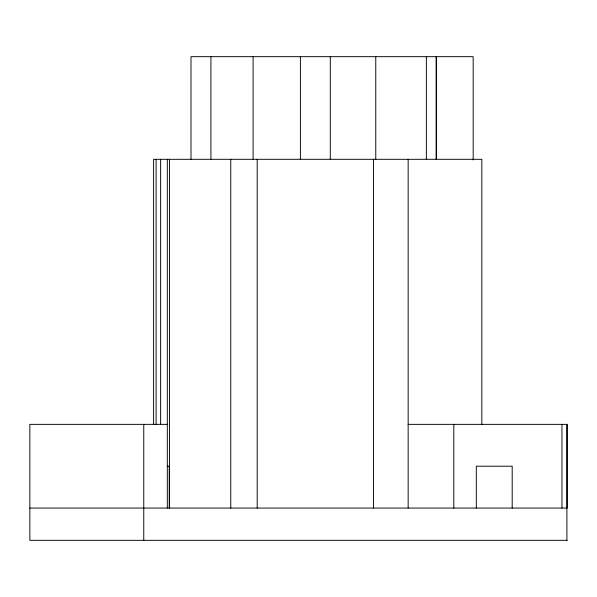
<?xml version="1.0" encoding="UTF-8"?>
<svg xmlns="http://www.w3.org/2000/svg" width="597" height="597" viewBox="0 0 597 597"><rect width="100%" height="100%" fill="white"/><g stroke="black" fill="none" stroke-linecap="round" stroke-linejoin="round"><path stroke-width="0.9" d="M167.764 424.363L29.85 424.363L29.85 540.33L567.15 540.33M408.154 424.363L567.15 424.363L567.15 508.062L29.85 508.062M167.317 466.212L169.466 466.212M566.904 424.363L566.904 540.33M561.956 424.363L561.956 508.062M512.189 508.062L512.189 466.212L476.316 466.212L476.316 508.062M481.831 424.363L481.831 159.309L153.601 159.309L153.601 424.363M473.175 159.996L473.175 56.67L190.995 56.67L190.995 159.309M453.802 424.363L453.802 508.062M436.571 56.67L436.571 159.309M436.116 56.67L436.116 159.309M426.362 56.67L426.362 159.309M408.154 159.309L408.154 508.062M375.767 56.67L375.767 159.309M373.513 159.309L373.513 508.062M330.298 56.67L330.298 159.309M300.403 56.67L300.403 159.309M257.195 159.309L257.195 508.062M253.106 56.67L253.106 159.309M230.763 159.309L230.763 508.062M210.92 56.67L210.92 159.309M169.466 159.309L169.466 508.062M169.227 466.212L169.227 508.062M167.317 159.309L167.317 508.062M160.638 159.309L160.638 424.363M156.108 159.309L156.108 424.363M143.765 424.363L143.765 540.33"/></g></svg>
